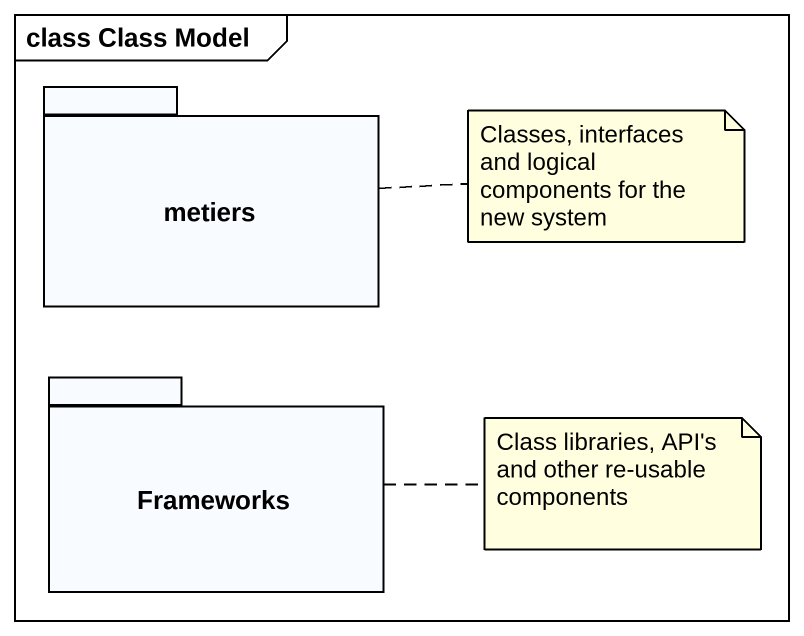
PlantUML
@startuml
mainframe class Class Model
package metiers {
}
package Frameworks {
}
note right of metiers : Classes, interfaces and logical components for the new system
note right of Frameworks : Class libraries, API's and other re-usable components
@enduml
